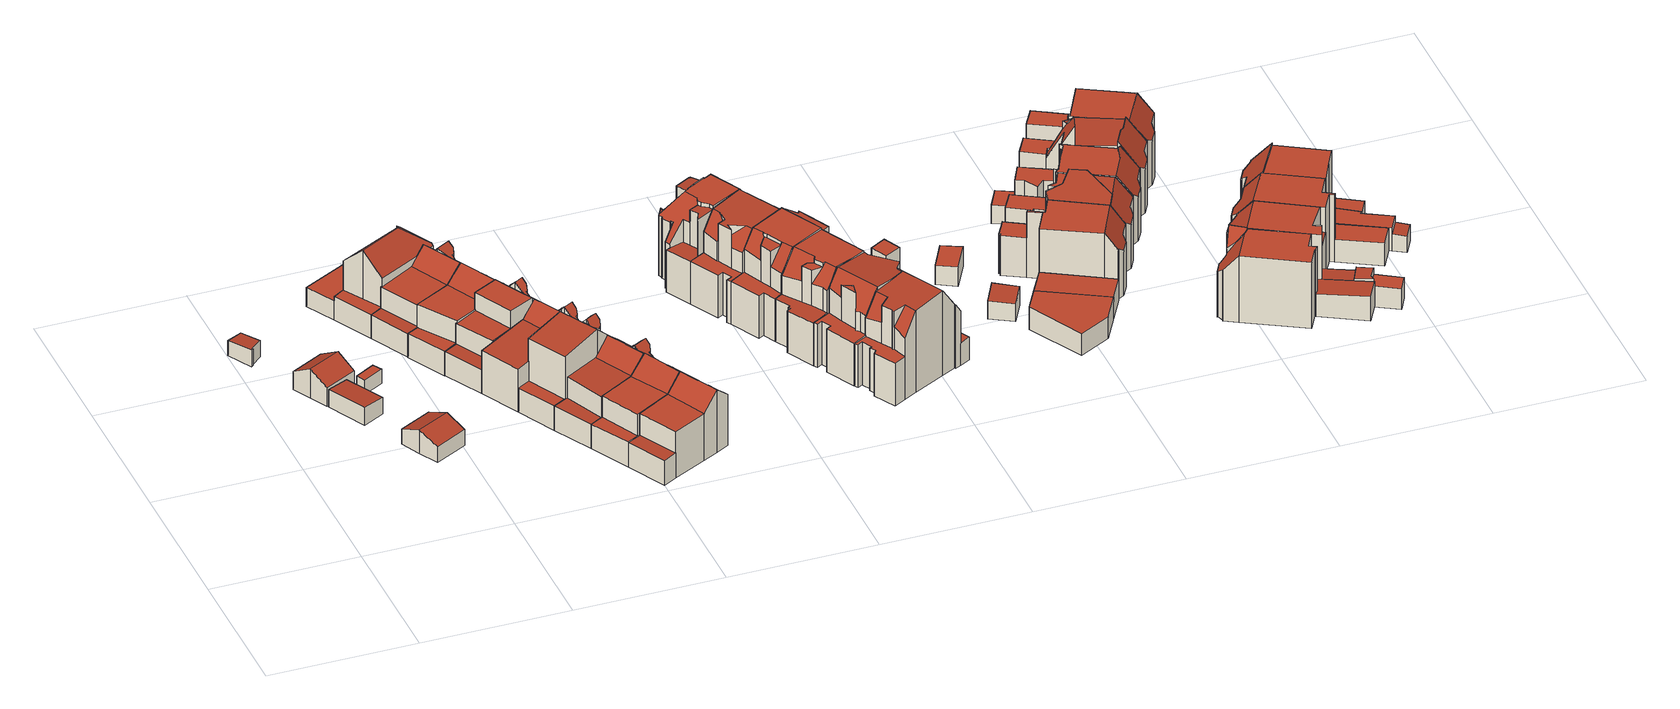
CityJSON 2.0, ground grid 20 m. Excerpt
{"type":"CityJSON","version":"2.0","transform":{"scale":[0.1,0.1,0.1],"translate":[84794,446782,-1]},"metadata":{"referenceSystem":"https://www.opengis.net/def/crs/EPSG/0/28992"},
"CityObjects":{
"building1":{"type":"Building","attributes":{"yearOfConstruction":1993},"geometry":[{"type":"MultiSurface","lod":"2","boundaries":[[[0,1,2,3,4,5]],[[0,5,6,7]],[[1,0,7,8]],[[5,4,9,6]],[[2,1,8,10]],[[3,2,10,11]],[[4,3,11,9]],[[11,10,8,7,6,9]]],"semantics":{"surfaces":[{"type":"GroundSurface"},{"type":"WallSurface"},{"type":"RoofSurface"}],"values":[0,1,1,1,1,1,1,2]}}]},
"building2":{"type":"Building","attributes":{"yearOfConstruction":2015},"geometry":[{"type":"MultiSurface","lod":"2","boundaries":[[[12,13,14,15,16,17]],[[12,17,18,19]],[[13,12,19,20]],[[14,13,20,21]],[[17,16,22,18]],[[16,15,23,22]],[[15,14,21,23]],[[20,19,18,21]],[[21,18,22,23]]],"semantics":{"surfaces":[{"type":"GroundSurface"},{"type":"WallSurface"},{"type":"RoofSurface"}],"values":[0,1,1,1,1,1,1,2,2]}}]},
"building3":{"type":"Building","attributes":{"yearOfConstruction":1995},"geometry":[{"type":"MultiSurface","lod":"2","boundaries":[[[24,25,26,27]],[[25,24,28,29]],[[26,25,29,30]],[[27,26,30,31]],[[24,27,31,28]],[[31,30,29,28]]],"semantics":{"surfaces":[{"type":"GroundSurface"},{"type":"WallSurface"},{"type":"RoofSurface"}],"values":[0,1,1,1,1,2]}}]},
"building4":{"type":"Building","attributes":{"yearOfConstruction":1999},"geometry":[{"type":"MultiSurface","lod":"2","boundaries":[[[32,33,34,35,36,37]],[[34,33,38,39]],[[33,32,40,38]],[[37,36,41,42]],[[36,35,43,41]],[[35,34,39,43]],[[32,37,42,40]],[[43,39,38,40]],[[42,41,43,40]]],"semantics":{"surfaces":[{"type":"GroundSurface"},{"type":"WallSurface"},{"type":"RoofSurface"}],"values":[0,1,1,1,1,1,1,2,2]}}]},
"building5":{"type":"Building","attributes":{"yearOfConstruction":1983},"geometry":[{"type":"MultiSurface","lod":"2","boundaries":[[[44,45,46,47]],[[47,46,48,49]],[[46,45,50,48]],[[45,44,51,50]],[[44,47,49,51]],[[49,48,50,51]]],"semantics":{"surfaces":[{"type":"GroundSurface"},{"type":"WallSurface"},{"type":"RoofSurface"}],"values":[0,1,1,1,1,2]}}]},
"building6":{"type":"Building","attributes":{"yearOfConstruction":1919},"geometry":[{"type":"MultiSurface","lod":"2","boundaries":[[[52,53,54,55,56,57,58,59,60,61,62]],[[59,58,63,64]],[[55,54,65,66]],[[54,53,67,65]],[[57,56,68,69,70]],[[68,71,69]],[[72,73,74,75,76]],[[77,63,78,79]],[[56,55,66,68]],[[63,58,57,70,78]],[[76,80,81]],[[62,61,82,83]],[[74,77,79,75]],[[84,72,76,81,85]],[[86,60,59,64,87]],[[61,60,86,82]],[[73,86,87,74]],[[53,52,84,85,67]],[[52,62,83,84]],[[70,69,71,88,79,78]],[[79,88,80,76,75]],[[87,64,63,77,74]],[[85,81,80,88,71,68,66,65,67]],[[83,82,86,73,72,84]]],"semantics":{"surfaces":[{"type":"GroundSurface"},{"type":"WallSurface"},{"type":"RoofSurface"}],"values":[0,1,1,1,1,1,1,1,1,1,1,1,1,1,1,1,1,1,1,2,2,2,2,2]}}]},
"building7":{"type":"Building","attributes":{"yearOfConstruction":1915},"geometry":[{"type":"MultiSurface","lod":"2","boundaries":[[[89,90,91,92,93,94,95,96,97,98,99,100,59,101,102,103,57,104,105]],[[106,99,98,107,108]],[[100,99,106,109]],[[94,93,110,111]],[[93,92,112,110]],[[113,106,108,114]],[[59,100,109,64]],[[95,94,111,115]],[[89,105,116,117]],[[90,89,117,118]],[[101,59,64,113]],[[91,90,118,119]],[[57,103,120,121]],[[104,57,121,122]],[[102,101,113,114,123]],[[97,96,124,125]],[[98,97,125,107]],[[92,91,119,112]],[[103,102,123,120]],[[105,104,122,116]],[[96,95,115,124]],[[126,127,128]],[[128,129,126]],[[64,109,106,113]],[[123,114,108,107]],[[125,124,115,129,128,127,122,121,120]],[[126,119,118,117,116,122,127]],[[129,115,111,110,112,119,126]],[[120,123,107,125]]],"semantics":{"surfaces":[{"type":"GroundSurface"},{"type":"WallSurface"},{"type":"RoofSurface"}],"values":[0,1,1,1,1,1,1,1,1,1,1,1,1,1,1,1,1,1,1,1,1,1,1,2,2,2,2,2,2]}}]},
"building8":{"type":"Building","attributes":{"yearOfConstruction":1915},"geometry":[{"type":"MultiSurface","lod":"2","boundaries":[[[130,131,132,133,134,135,136,137,138,139,140,141,142,143,144,145]],[[140,139,146,147]],[[139,138,148,146]],[[138,137,149,148]],[[137,136,150,149]],[[151,152,153,154]],[[135,134,155,156]],[[136,135,156,150]],[[132,131,151,154,157]],[[133,132,157,158]],[[134,133,158,155]],[[142,141,159,160]],[[143,142,160,161]],[[130,145,162,163]],[[131,130,163,151]],[[141,140,147,159]],[[145,144,152,162]],[[152,144,143,161,153]],[[152,151,163,162]],[[157,154,153,161]],[[158,157,161,160]],[[160,159,147,146,148,149,150,156,155,158]]],"semantics":{"surfaces":[{"type":"GroundSurface"},{"type":"WallSurface"},{"type":"RoofSurface"}],"values":[0,1,1,1,1,1,1,1,1,1,1,1,1,1,1,1,1,1,2,2,2,2]}}]},
"building9":{"type":"Building","attributes":{"yearOfConstruction":1915},"geometry":[{"type":"MultiSurface","lod":"2","boundaries":[[[164,165,166,167,168,169,170,171,172,173,174,175,176,177,178,179,180,181,182]],[[179,178,183,184]],[[176,175,185,186]],[[178,177,187,183]],[[173,172,159,188]],[[170,169,189,190,191]],[[171,170,191,192,193]],[[174,173,188,194]],[[175,174,194,185]],[[167,166,195,196]],[[189,195,197,190]],[[177,176,186,187]],[[172,171,193,159]],[[191,198,199,192]],[[198,165,164,200,199]],[[195,166,165,198,197]],[[201,202,203]],[[168,167,196,162]],[[169,168,162,189]],[[203,204,201]],[[182,181,205,206]],[[164,182,206,200]],[[181,180,207,205]],[[180,179,184,207]],[[200,193,192,199]],[[198,191,190,197]],[[162,196,195,189]],[[203,187,186,185,194,188,204]],[[206,205,202,201,204,188,159,193,200]],[[184,183,187,203,202,205,207]]],"semantics":{"surfaces":[{"type":"GroundSurface"},{"type":"WallSurface"},{"type":"RoofSurface"}],"values":[0,1,1,1,1,1,1,1,1,1,1,1,1,1,1,1,1,1,1,1,1,1,1,1,2,2,2,2,2,2]}}]},
"building10":{"type":"Building","attributes":{"yearOfConstruction":1915},"geometry":[{"type":"MultiSurface","lod":"2","boundaries":[[[208,209,182,210,211,212,213,214,215,216,217,218,219,220,221,222,167]],[[216,215,223,224]],[[212,211,225,226]],[[208,167,227,228]],[[167,222,229,227]],[[217,216,224,230]],[[218,217,230,231]],[[219,218,231,232]],[[215,214,233,223]],[[214,213,234,233]],[[235,236,237]],[[220,219,232,238]],[[237,239,240,235]],[[211,210,241,225]],[[222,221,242,229]],[[213,212,226,234]],[[210,182,206,241]],[[182,209,243,206]],[[221,220,238,242]],[[239,244,240]],[[209,208,228,243]],[[226,225,241,236,235,240,233,234]],[[244,231,230,224,223,233,240]],[[228,227,229,242]],[[243,228,242,238]],[[238,232,231,244,239,237,236,241,206,243]]],"semantics":{"surfaces":[{"type":"GroundSurface"},{"type":"WallSurface"},{"type":"RoofSurface"}],"values":[0,1,1,1,1,1,1,1,1,1,1,1,1,1,1,1,1,1,1,1,1,2,2,2,2,2]}}]},
"building11":{"type":"Building","attributes":{"yearOfConstruction":1915},"geometry":[{"type":"MultiSurface","lod":"2","boundaries":[[[245,246,247,248,249,250,251,252,253,254,255,222,256,257,219,258,259]],[[249,248,260,261]],[[246,245,262,263]],[[258,219,232,264]],[[255,254,265,266]],[[267,265,268,269]],[[219,257,270,232]],[[222,255,266,271]],[[256,222,271,267]],[[265,254,253,272,268]],[[257,256,267,269,270]],[[253,252,273,272]],[[248,247,274,260]],[[275,276,277]],[[247,246,263,274]],[[277,278,275]],[[259,258,264,279]],[[245,259,279,262]],[[280,281,282]],[[252,251,282,273]],[[282,251,250,283,280]],[[250,249,261,283]],[[271,266,265,267]],[[269,268,272,270]],[[279,264,278,277,274,263,262]],[[282,281,276,275,278,264,232,270,272,273]],[[261,260,274,277,276,281,280,283]]],"semantics":{"surfaces":[{"type":"GroundSurface"},{"type":"WallSurface"},{"type":"RoofSurface"}],"values":[0,1,1,1,1,1,1,1,1,1,1,1,1,1,1,1,1,1,1,1,1,1,2,2,2,2,2]}}]},
"building12":{"type":"Building","attributes":{"yearOfConstruction":1915},"geometry":[{"type":"MultiSurface","lod":"2","boundaries":[[[284,255,285,286,287,252,288,289,290,291,292,293,294,295,296,297,298,299,300]],[[297,296,301,302]],[[290,289,303,304]],[[289,288,305,303]],[[295,294,306,307]],[[294,293,308,306]],[[255,284,309,266]],[[296,295,307,301]],[[310,311,312]],[[291,290,304,313]],[[285,255,266,314]],[[314,315,316,317]],[[288,252,318,305]],[[315,300,299,319,316]],[[312,320,310]],[[302,320,321]],[[284,300,315,309]],[[286,285,314,317,322]],[[287,286,322,323]],[[292,291,313,324]],[[293,292,324,308]],[[298,297,302,321,325]],[[252,287,323,318]],[[299,298,325,319]],[[315,314,266,309]],[[324,310,320,302,301,307,306,308]],[[311,310,324,313,304,303,305]],[[322,317,316,319]],[[323,322,319,325]],[[325,321,320,312,311,305,318,323]]],"semantics":{"surfaces":[{"type":"GroundSurface"},{"type":"WallSurface"},{"type":"RoofSurface"}],"values":[0,1,1,1,1,1,1,1,1,1,1,1,1,1,1,1,1,1,1,1,1,1,1,1,2,2,2,2,2,2]}}]},
"building13":{"type":"Building","attributes":{"yearOfConstruction":1915},"geometry":[{"type":"MultiSurface","lod":"2","boundaries":[[[284,326,327,328,296,329,330,331,332,333,334,335,336,337,338,339]],[[334,333,340,341]],[[333,332,342,340]],[[332,331,343,342]],[[331,330,344,343]],[[329,296,301,345]],[[330,329,345,344]],[[284,339,346,309]],[[339,338,347,346]],[[296,328,348,301]],[[327,326,349,350,351]],[[336,335,352,353]],[[335,334,341,352]],[[349,347,354,350]],[[347,338,337,355,354]],[[337,336,353,355]],[[326,284,309,349]],[[328,327,351,348]],[[309,346,347,349]],[[351,350,354,355]],[[348,351,355,353]],[[353,352,341,340,342,343,344,345,301,348]]],"semantics":{"surfaces":[{"type":"GroundSurface"},{"type":"WallSurface"},{"type":"RoofSurface"}],"values":[0,1,1,1,1,1,1,1,1,1,1,1,1,1,1,1,1,1,2,2,2,2]}}]},
"building14":{"type":"Building","attributes":{"yearOfConstruction":1915},"geometry":[{"type":"MultiSurface","lod":"2","boundaries":[[[339,356,337,357,335,358,359,360,361,362,363,364,365,366,367,368]],[[361,360,369,370]],[[360,359,371,369]],[[359,358,372,371]],[[373,374,375,376]],[[337,356,373,376,355]],[[358,335,352,372]],[[368,367,374,377]],[[356,339,378,373]],[[339,368,377,378]],[[362,361,370,379]],[[363,362,379,380]],[[364,363,380,381]],[[365,364,381,382]],[[366,365,382,383]],[[374,367,366,383,375]],[[335,357,384,352]],[[357,337,355,384]],[[377,374,373,378]],[[355,376,375,383]],[[384,355,383,382]],[[382,381,380,379,370,369,371,372,352,384]]],"semantics":{"surfaces":[{"type":"GroundSurface"},{"type":"WallSurface"},{"type":"RoofSurface"}],"values":[0,1,1,1,1,1,1,1,1,1,1,1,1,1,1,1,1,1,2,2,2,2]}}]},
"building15":{"type":"Building","attributes":{"yearOfConstruction":2008},"geometry":[{"type":"MultiSurface","lod":"2","boundaries":[[[385,386,387,388,389,390,391,392,393,394,395,396,397,398,399,400,401,402,403,404,405,406,407,408]],[[398,397,409,410]],[[405,404,411,412]],[[406,405,412,413,414]],[[415,385,408,416,417]],[[404,403,418,411]],[[403,402,419,418]],[[419,402,401,420,421]],[[400,399,422,423]],[[401,400,423,420]],[[399,398,410,422]],[[386,385,415,424]],[[387,386,424,425]],[[388,387,425,426]],[[426,427,428,429]],[[389,388,426,429,430]],[[394,393,431,432]],[[395,394,432,433,434]],[[435,436,437,438]],[[421,439,419]],[[436,440,441,437]],[[407,406,414,442]],[[443,444,445]],[[446,447,448]],[[448,449,450]],[[451,449,416]],[[452,453,428]],[[428,427,415,417,452]],[[393,392,454,431]],[[432,455,456,433]],[[455,457,458,456]],[[396,395,434,459]],[[460,461,462]],[[462,435,438,460]],[[392,391,463,454]],[[464,462,458]],[[463,391,390,440,465]],[[466,463,465,467]],[[440,390,389,430,441]],[[416,408,407,442,451]],[[448,450,468,469,446]],[[397,396,459,409]],[[443,445,470]],[[458,457,466,467,464]],[[468,471,470,469]],[[471,472,470]],[[412,472,413]],[[417,416,449,448,447,473,453,452]],[[453,473,430,429,428]],[[427,426,425,424,415]],[[467,465,440,436,435,462,464]],[[470,445,444,474,461,460,438,437,441,430,473,447,446,469]],[[459,434,433,456,458,462,461,474,439,421,420,423,422,410,409]],[[457,455,432,431,454,463,466]],[[472,412,411,418,419,439,474,444,443,470]],[[472,471,468,450,449,451,442,414,413]]],"semantics":{"surfaces":[{"type":"GroundSurface"},{"type":"WallSurface"},{"type":"RoofSurface"}],"values":[0,1,1,1,1,1,1,1,1,1,1,1,1,1,1,1,1,1,1,1,1,1,1,1,1,1,1,1,1,1,1,1,1,1,1,1,1,1,1,1,1,1,1,1,1,1,1,2,2,2,2,2,2,2,2,2]}}]},
"building16":{"type":"Building","attributes":{"yearOfConstruction":2008},"geometry":[{"type":"MultiSurface","lod":"2","boundaries":[[[475,476,477,478,479,392,480,481,482,483,387,484,485,486,487,488]],[[476,475,489,490]],[[477,476,490,491]],[[392,479,492,454]],[[479,478,493,492]],[[482,481,494,495]],[[496,483,482,495,497]],[[485,484,498,499]],[[486,485,499,500,501]],[[487,486,501,502]],[[503,504,505]],[[506,507,508,509]],[[510,511,512,513]],[[511,514,515,512]],[[516,496,497,517]],[[387,483,496,518]],[[484,387,518,498]],[[505,515,519,503]],[[520,516,517,521]],[[522,520,521,523]],[[480,392,454,510]],[[481,480,510,513,494]],[[499,522,523,500]],[[524,525,526]],[[527,524,526,528]],[[478,477,491,493]],[[529,506,509,527]],[[507,488,487,502,508]],[[475,488,507,489]],[[515,514,529,527,528,519]],[[499,498,518,496,516,520,522]],[[494,513,512,515,505,504]],[[523,521,517,497,495,501,500]],[[502,530,525,524,527,509,508]],[[514,511,510,454,492,493,491,490,489,507,506,529]],[[528,526,525,530,502,501,495,494,504,503,519]]],"semantics":{"surfaces":[{"type":"GroundSurface"},{"type":"WallSurface"},{"type":"RoofSurface"}],"values":[0,1,1,1,1,1,1,1,1,1,1,1,1,1,1,1,1,1,1,1,1,1,1,1,1,1,1,1,1,1,2,2,2,2,2,2]}}]},
"building17":{"type":"Building","attributes":{"yearOfConstruction":2008},"geometry":[{"type":"MultiSurface","lod":"2","boundaries":[[[531,532,484,533,534,535,536,537,538,539,540,541,542,543,475,544,487,545]],[[543,542,546,547]],[[484,532,548,498]],[[549,545,487,550,551]],[[552,553,554,555]],[[539,538,556,557,558]],[[533,484,498,559]],[[560,561,562,563]],[[537,536,564,560]],[[538,537,560,563,556]],[[536,535,565,564]],[[553,540,539,558,554]],[[566,567,568,569]],[[544,475,489,566]],[[487,544,566,569,550]],[[475,543,547,489]],[[542,541,570,546]],[[541,540,553,570]],[[568,567,552,555,571,572]],[[555,573,571]],[[574,573,575]],[[576,577,578]],[[572,577,568]],[[579,548,580,581]],[[548,532,531,582,580]],[[576,578,583,584,585]],[[585,586,576]],[[534,533,559,587]],[[587,588,561,589]],[[582,531,545,549,590]],[[591,582,590,592]],[[581,591,592,593]],[[561,588,579,581,593,562]],[[535,534,587,589,565]],[[583,574,575,584]],[[556,549,551,557]],[[567,566,489,547,546,570,553,552]],[[573,555,554,558,575]],[[550,569,568,577,576,586]],[[581,580,582,591]],[[583,578,577,572,571,573,574]],[[588,587,559,498,548,579]],[[589,561,560,564,565]],[[551,550,586,585,584,575,558,557]],[[556,563,562,593,592,590,549]]],"semantics":{"surfaces":[{"type":"GroundSurface"},{"type":"WallSurface"},{"type":"RoofSurface"}],"values":[0,1,1,1,1,1,1,1,1,1,1,1,1,1,1,1,1,1,1,1,1,1,1,1,1,1,1,1,1,1,1,1,1,1,1,1,2,2,2,2,2,2,2,2,2]}}]},
"building18":{"type":"Building","attributes":{"yearOfConstruction":2008},"geometry":[{"type":"MultiSurface","lod":"2","boundaries":[[[536,594,595,596,597,598,599,600,601,602,541,603,604,538]],[[601,600,605,606]],[[607,608,609]],[[541,602,610,570]],[[603,541,570,611]],[[604,603,611,612,613]],[[611,614,615,612]],[[616,615,617,618]],[[619,620,621,622]],[[622,623,624]],[[609,623,625,607]],[[536,538,626,564]],[[594,536,564,627]],[[598,597,628,629]],[[620,628,630,621]],[[628,597,596,631,630]],[[623,632,625]],[[602,601,606,610]],[[600,599,633,605]],[[599,598,629,633]],[[615,614,619,622,624,617]],[[634,626,635,636]],[[595,594,627,634]],[[616,618,609]],[[626,538,604,613,635]],[[596,595,634,636,631]],[[614,611,570,610,606,605,633,629,628,620,619]],[[609,608,613,612,615,616]],[[632,623,622,621,630,631]],[[627,564,626,634]],[[618,617,624,623,609]],[[636,635,613,608,607,625,632,631]]],"semantics":{"surfaces":[{"type":"GroundSurface"},{"type":"WallSurface"},{"type":"RoofSurface"}],"values":[0,1,1,1,1,1,1,1,1,1,1,1,1,1,1,1,1,1,1,1,1,1,1,1,1,1,2,2,2,2,2,2]}}]},
"building19":{"type":"Building","attributes":{"yearOfConstruction":2008},"geometry":[{"type":"MultiSurface","lod":"2","boundaries":[[[637,638,639,640,598,641,642,595,594,643,644,645,646,647]],[[648,649,650,651]],[[640,639,652,653]],[[598,640,653,654]],[[637,647,655,656]],[[595,642,657,634]],[[642,641,648,651,657]],[[639,638,658,652]],[[659,660,661,662]],[[663,659,662,664]],[[645,644,665,666]],[[594,595,634,627]],[[644,643,667,665]],[[664,668,663]],[[641,598,654,648]],[[638,637,656,658]],[[669,670,671,672]],[[670,673,674,671]],[[675,646,645,666,676]],[[673,675,676,674]],[[647,646,675,655]],[[660,677,661]],[[643,594,627,667]],[[650,649,669,672,678,679]],[[672,680,681,678]],[[680,650,679,681]],[[677,660,659,663,668,665,667,627,634]],[[649,648,654,653,652,658,656,655,675,673,670,669]],[[679,678,681]],[[657,651,650,680,672,671,674,676,666]],[[666,665,668,664,662,661,677,634,657]]],"semantics":{"surfaces":[{"type":"GroundSurface"},{"type":"WallSurface"},{"type":"RoofSurface"}],"values":[0,1,1,1,1,1,1,1,1,1,1,1,1,1,1,1,1,1,1,1,1,1,1,1,1,1,2,2,2,2,2]}}]},
"building20":{"type":"Building","attributes":{"yearOfConstruction":2008},"geometry":[{"type":"MultiSurface","lod":"2","boundaries":[[[682,683,684,685,686,687,688,689,690,691,692,693,694,695,647,696,697,698,643,699,700,701]],[[690,689,702,703]],[[695,694,704,705]],[[685,684,706,707]],[[686,685,707,708]],[[682,701,709,710]],[[683,682,710,711]],[[712,700,699,713,714]],[[643,698,715,667]],[[647,695,705,716]],[[698,697,717,715]],[[718,719,720]],[[699,643,667,713]],[[691,690,703,721]],[[720,722,723,724,718]],[[694,693,725,704]],[[692,691,721,726]],[[693,692,726,725]],[[684,683,711,727,706]],[[728,729,730,731]],[[729,688,687,732,730]],[[733,722,720,734]],[[731,735,736]],[[687,686,708,732]],[[689,688,729,702]],[[723,737,738,724]],[[737,728,731,736,738]],[[696,647,716,733]],[[697,696,733,734,717]],[[711,712,714,727]],[[701,700,712,709]],[[735,731,730,732]],[[736,735,732,708,715,717,719,718,724,738]],[[716,705,704,725,726,721,703,702,729,728,737,723,722,733]],[[734,720,719,717]],[[714,713,667,715,708,707,706,727]],[[712,711,710,709]]],"semantics":{"surfaces":[{"type":"GroundSurface"},{"type":"WallSurface"},{"type":"RoofSurface"}],"values":[0,1,1,1,1,1,1,1,1,1,1,1,1,1,1,1,1,1,1,1,1,1,1,1,1,1,1,1,1,1,1,2,2,2,2,2,2]}}]},
"building21":{"type":"Building","attributes":{"yearOfConstruction":2010},"geometry":[{"type":"MultiSurface","lod":"2","boundaries":[[[739,740,741,742]],[[742,741,743,744]],[[741,740,745,743]],[[740,739,746,745]],[[739,742,744,746]],[[744,743,745,746]]],"semantics":{"surfaces":[{"type":"GroundSurface"},{"type":"WallSurface"},{"type":"RoofSurface"}],"values":[0,1,1,1,1,2]}}]},
"building22":{"type":"Building","attributes":{"yearOfConstruction":1962},"geometry":[{"type":"MultiSurface","lod":"2","boundaries":[[[747,748,749,750]],[[747,750,751,752]],[[750,749,753,751]],[[748,747,752,754]],[[749,748,754,753]],[[754,752,751,753]]],"semantics":{"surfaces":[{"type":"GroundSurface"},{"type":"WallSurface"},{"type":"RoofSurface"}],"values":[0,1,1,1,1,2]}}]},
"building23":{"type":"Building","attributes":{"yearOfConstruction":2009},"geometry":[{"type":"MultiSurface","lod":"2","boundaries":[[[755,756,757,758]],[[758,757,759,760]],[[757,756,761,759]],[[756,755,762,761]],[[755,758,760,762]],[[760,759,761,762]]],"semantics":{"surfaces":[{"type":"GroundSurface"},{"type":"WallSurface"},{"type":"RoofSurface"}],"values":[0,1,1,1,1,2]}}]},
"building24":{"type":"Building","attributes":{"yearOfConstruction":2008},"geometry":[{"type":"MultiSurface","lod":"2","boundaries":[[[763,764,765,766,767]],[[764,763,768,769]],[[765,764,769,770]],[[767,766,771,772]],[[766,765,770,771]],[[763,767,772,768]],[[772,771,770,769,768]]],"semantics":{"surfaces":[{"type":"GroundSurface"},{"type":"WallSurface"},{"type":"RoofSurface"}],"values":[0,1,1,1,1,1,2]}}]},
"building25":{"type":"Building","attributes":{"yearOfConstruction":2008},"geometry":[{"type":"MultiSurface","lod":"2","boundaries":[[[766,773,774,767]],[[767,774,775,772]],[[774,773,776,775]],[[773,766,771,776]],[[766,767,772,771]],[[772,775,776,771]]],"semantics":{"surfaces":[{"type":"GroundSurface"},{"type":"WallSurface"},{"type":"RoofSurface"}],"values":[0,1,1,1,1,2]}}]},
"building26":{"type":"Building","attributes":{"yearOfConstruction":1921},"geometry":[{"type":"MultiSurface","lod":"2","boundaries":[[[777,778,779,780,781,782,783,784,785,786,787,773,788,789,790,791,792,793]],[[787,786,794,795]],[[785,784,796,797]],[[783,782,798,799]],[[773,787,795,800]],[[801,789,788,802,803]],[[804,801,803,805]],[[786,785,797,794]],[[784,783,799,796]],[[782,781,806,798]],[[779,778,807,808]],[[808,809,810,811]],[[809,804,805,810]],[[788,773,800,802]],[[781,780,812,806]],[[780,779,808,811,812]],[[791,790,813,814]],[[792,791,814,815]],[[790,789,801,813]],[[793,792,815,816]],[[778,777,817,807]],[[777,793,816,817]],[[812,795,794,797,796,799,798,806]],[[811,810,805,803,802,800,795,812]],[[816,815,814,813,801,804,809,808,807,817]]],"semantics":{"surfaces":[{"type":"GroundSurface"},{"type":"WallSurface"},{"type":"RoofSurface"}],"values":[0,1,1,1,1,1,1,1,1,1,1,1,1,1,1,1,1,1,1,1,1,1,2,2,2]}}]},
"building27":{"type":"Building","attributes":{"yearOfConstruction":1921},"geometry":[{"type":"MultiSurface","lod":"2","boundaries":[[[818,819,820,821,822,823,824,825,826,827,781,828,829,830,831,832,833]],[[781,827,834,835]],[[818,833,836,837]],[[827,826,838,834]],[[826,825,839,838]],[[822,821,840,841]],[[842,840,843,844]],[[824,823,845,846]],[[825,824,846,839]],[[840,821,820,847,848,843]],[[849,850,851,852,853]],[[854,849,853,855]],[[828,781,835,856]],[[857,829,828,856,858,859]],[[823,822,841,845]],[[830,829,857,860]],[[851,857,859,852]],[[831,830,860,861]],[[832,831,861,862,863]],[[833,832,863,836]],[[861,864,865,862]],[[866,850,849,867]],[[820,819,868,869,847]],[[868,870,871,869]],[[819,818,837,868]],[[864,872,873,865]],[[847,854,855,848]],[[856,842,844,858]],[[873,872,866,867,874]],[[870,873,874,871]],[[842,841,840]],[[872,864,861,860,857,851,850,866]],[[844,843,848,855,853,852,859,858]],[[856,835,834,838,839,846,845,841,842]],[[870,868,837,836,863,862,865,873]],[[874,867,849,854,847,869,871]]],"semantics":{"surfaces":[{"type":"GroundSurface"},{"type":"WallSurface"},{"type":"RoofSurface"}],"values":[0,1,1,1,1,1,1,1,1,1,1,1,1,1,1,1,1,1,1,1,1,1,1,1,1,1,1,1,1,1,2,2,2,2,2,2]}}]},
"building28":{"type":"Building","attributes":{"yearOfConstruction":1921},"geometry":[{"type":"MultiSurface","lod":"2","boundaries":[[[875,876,877,878,879,880,881,882,883,884,885,886,887,888,889,890,823,891]],[[878,877,892,893]],[[881,880,894,895]],[[882,881,895,896]],[[877,876,897,892]],[[884,883,898,899,900]],[[879,878,893,901]],[[902,903,904,905]],[[906,907,902,905,908]],[[909,906,908,910]],[[885,884,900,911]],[[886,885,911,912,913]],[[890,889,914,915]],[[823,890,915,916]],[[889,888,917,914]],[[918,919,920]],[[887,886,913,921]],[[888,887,921,917]],[[922,923,909,910,924]],[[911,918,920,912]],[[883,882,896,925,898]],[[876,875,903,897]],[[926,927,928,929]],[[880,879,901,894]],[[927,930,931,932,928]],[[931,933,934,932]],[[935,922,924,936]],[[933,923,922,934]],[[891,823,916,937]],[[930,907,906,931]],[[903,875,891,937,904]],[[938,935,936,939]],[[898,938,939,899]],[[896,926,929,925]],[[916,915,914,917,921,913,912,920,919,937]],[[906,909,923,933,931]],[[896,895,894,901,893,892,897,903,902,907,930,927,926]],[[939,936,924,910,908,905,904,937,919,918,911,900,899]],[[929,928,932,934,922,935,938,898,925]]],"semantics":{"surfaces":[{"type":"GroundSurface"},{"type":"WallSurface"},{"type":"RoofSurface"}],"values":[0,1,1,1,1,1,1,1,1,1,1,1,1,1,1,1,1,1,1,1,1,1,1,1,1,1,1,1,1,1,1,1,1,1,2,2,2,2,2]}}]},
"building29":{"type":"Building","attributes":{"yearOfConstruction":1921},"geometry":[{"type":"MultiSurface","lod":"2","boundaries":[[[940,941,942,943,944,945,946,947,948,949,950,951,886,952,953,884]],[[945,944,954,955]],[[946,945,955,956,957]],[[947,946,957,958,959]],[[941,940,960,961]],[[961,962,963,964]],[[942,941,961,964,965]],[[949,948,966,967]],[[944,943,968,954]],[[943,942,965,968]],[[969,970,971,972]],[[973,974,975]],[[970,974,971]],[[886,951,976,977]],[[978,952,886,977,979]],[[980,978,979,981]],[[953,952,978,969]],[[948,947,959,966]],[[951,950,982,976]],[[950,949,967,982]],[[957,983,984,958]],[[983,980,981,984]],[[884,953,969,972,985]],[[940,884,985,960]],[[962,986,963]],[[987,986,973]],[[988,987,973,975,989]],[[955,988,989,956]],[[981,979,977,976,982,967,966,959,958,984]],[[989,975,974,970,969,978,980,983,957,956]],[[986,962,961,960,985,972,971,974,973]],[[955,954,968,965,964,963,986,987,988]]],"semantics":{"surfaces":[{"type":"GroundSurface"},{"type":"WallSurface"},{"type":"RoofSurface"}],"values":[0,1,1,1,1,1,1,1,1,1,1,1,1,1,1,1,1,1,1,1,1,1,1,1,1,1,1,1,2,2,2,2]}}]},
"building30":{"type":"Building","attributes":{"yearOfConstruction":1921},"geometry":[{"type":"MultiSurface","lod":"2","boundaries":[[[990,991,992,993,994,995,996,997,998,999,1000,1001,1002,1003,1004]],[[991,990,1005,1006]],[[1000,999,1007,1008]],[[998,997,1009,1010]],[[999,998,1010,1007]],[[997,996,1011,1009]],[[994,993,1012,1013]],[[993,992,1014,1012]],[[992,991,1006,1014]],[[1015,1004,1003,1016,1017]],[[1002,1001,1018,1019]],[[1001,1000,1008,1018]],[[1003,1002,1019,1016]],[[996,995,1020,1011]],[[995,994,1013,1021,1020]],[[990,1004,1015,1005]],[[1022,1015,1017,1023]],[[1013,1022,1023,1021]],[[1013,1012,1014,1006,1005,1015,1022]],[[1020,1021,1023,1017,1016,1019]],[[1019,1018,1008,1007,1010,1009,1011,1020]]],"semantics":{"surfaces":[{"type":"GroundSurface"},{"type":"WallSurface"},{"type":"RoofSurface"}],"values":[0,1,1,1,1,1,1,1,1,1,1,1,1,1,1,1,1,1,2,2,2]}}]},
"building31":{"type":"Building","attributes":{"yearOfConstruction":1921},"geometry":[{"type":"MultiSurface","lod":"2","boundaries":[[[1024,1025,1026,1027,1028,1029,1030,1031,1032,1033,1034,1035,1036,1037,1038,1039,1040]],[[1030,1029,1041,1042]],[[1032,1031,1043,1044]],[[1026,1025,1045,1046]],[[1037,1036,1047,1048]],[[1049,1040,1039,1050,1051]],[[1052,1053,1054]],[[1055,1053,1056]],[[1038,1037,1048,1055]],[[1033,1032,1044,1057]],[[1034,1033,1057,1058]],[[1035,1034,1058,1059]],[[1036,1035,1059,1047]],[[1029,1028,1060,1041]],[[1031,1030,1042,1043]],[[1039,1038,1055,1056,1050]],[[1028,1027,1061,1062,1060]],[[1027,1026,1046,1061]],[[1025,1024,1063,1045]],[[1061,1064,1065,1062]],[[1066,1063,1067,1068]],[[1064,1066,1068,1065]],[[1063,1024,1040,1049,1067]],[[1051,1069,1049]],[[1054,1069,1052]],[[1064,1061,1046,1045,1063,1066]],[[1054,1053,1055,1048,1047,1059,1058,1057,1044,1043,1042]],[[1069,1051,1050,1056,1053,1052]],[[1042,1041,1060,1062,1065,1068,1067,1049,1069,1054]]],"semantics":{"surfaces":[{"type":"GroundSurface"},{"type":"WallSurface"},{"type":"RoofSurface"}],"values":[0,1,1,1,1,1,1,1,1,1,1,1,1,1,1,1,1,1,1,1,1,1,1,1,1,2,2,2,2]}}]},
"building32":{"type":"Building","attributes":{"yearOfConstruction":1921},"geometry":[{"type":"MultiSurface","lod":"2","boundaries":[[[1070,1071,1072,1073,1074,1075,1076,1077,1078,1079,1080,1081,1082,1083,1084,1085,1086,1087,1088,1089,1090,1091]],[[1072,1071,1092,1093]],[[1076,1075,1094,1095]],[[1071,1070,1096,1092]],[[1074,1073,1097,1098]],[[1073,1072,1093,1097]],[[1099,1091,1090,1100,1101]],[[1102,1086,1085,1103,1104,1105]],[[1103,1106,1107,1104]],[[1084,1083,1108,1109]],[[1110,1080,1079,1111,1112]],[[1079,1078,1113,1111]],[[1085,1084,1109,1103]],[[1114,1115,1116,1117,1118]],[[1116,1119,1120,1117]],[[1087,1086,1102,1114]],[[1081,1080,1110,1121]],[[1119,1113,1122,1120]],[[1115,1110,1112,1116]],[[1077,1076,1095,1123]],[[1075,1074,1098,1094]],[[1113,1078,1077,1123,1122]],[[1088,1087,1114,1118,1124]],[[1089,1088,1124,1125]],[[1090,1089,1125,1126,1100]],[[1083,1082,1127,1108]],[[1106,1127,1128,1107]],[[1121,1102,1105,1129]],[[1127,1082,1081,1121,1129,1128]],[[1101,1130,1099]],[[1070,1091,1099,1096]],[[1125,1131,1126]],[[1112,1111,1113,1119,1116]],[[1132,1124,1118,1117,1120,1122,1123]],[[1106,1103,1109,1108,1127]],[[1121,1110,1115,1114,1102]],[[1129,1105,1104,1107,1128]],[[1125,1124,1132,1123,1095,1094,1098,1097,1093,1092,1096,1099,1130,1131]],[[1131,1130,1101,1100,1126]]],"semantics":{"surfaces":[{"type":"GroundSurface"},{"type":"WallSurface"},{"type":"RoofSurface"}],"values":[0,1,1,1,1,1,1,1,1,1,1,1,1,1,1,1,1,1,1,1,1,1,1,1,1,1,1,1,1,1,1,1,2,2,2,2,2,2,2]}}]},
"building33":{"type":"Building","attributes":{"yearOfConstruction":1921},"geometry":[{"type":"MultiSurface","lod":"2","boundaries":[[[1133,1134,1135,1136,1137,1138,1139,1140,1141,1142,1143,1144,1145,1146,1147,1148]],[[1142,1141,1149,1150]],[[1145,1144,1151,1152]],[[1146,1145,1152,1153]],[[1133,1148,1154,1155]],[[1134,1133,1155,1156]],[[1135,1134,1156,1157]],[[1144,1143,1158,1151]],[[1143,1142,1150,1158]],[[1147,1146,1153,1159]],[[1139,1138,1160,1161]],[[1137,1136,1162,1163]],[[1138,1137,1163,1160]],[[1148,1147,1159,1154]],[[1141,1140,1164,1149]],[[1162,1136,1135,1157,1165]],[[1166,1162,1165,1167]],[[1168,1166,1167,1169]],[[1161,1168,1169,1170]],[[1140,1139,1161,1170,1164]],[[1159,1153,1152,1151,1158,1150,1157,1156,1155,1154]],[[1161,1160,1163,1162,1166,1168]],[[1170,1169,1167,1165,1157,1150,1149,1164]]],"semantics":{"surfaces":[{"type":"GroundSurface"},{"type":"WallSurface"},{"type":"RoofSurface"}],"values":[0,1,1,1,1,1,1,1,1,1,1,1,1,1,1,1,1,1,1,1,2,2,2]}}]},
"building34":{"type":"Building","attributes":{"yearOfConstruction":1921},"geometry":[{"type":"MultiSurface","lod":"2","boundaries":[[[1171,1172,1173,1174,1175,1176,1134,1177,1178,1179,1180,1181,1182,1183,1184,1185,1186,1187,1188]],[[1181,1180,1189,1190]],[[1182,1181,1190,1191]],[[1179,1178,1192,1193]],[[1180,1179,1193,1189]],[[1178,1177,1194,1192]],[[1195,1196,1197,1198]],[[1176,1175,1195,1198,1199]],[[1174,1173,1200,1201]],[[1202,1203,1196,1204]],[[1187,1186,1205,1202]],[[1173,1172,1206,1200]],[[1177,1134,1207,1194]],[[1134,1176,1199,1208,1207]],[[1209,1185,1184,1210,1211]],[[1186,1185,1209,1205]],[[1201,1212,1213,1214]],[[1172,1171,1212,1206]],[[1175,1174,1201,1214,1195]],[[1210,1184,1183,1215,1216]],[[1183,1182,1191,1215]],[[1188,1187,1202,1204,1217]],[[1212,1171,1188,1217,1213]],[[1199,1210,1216,1208]],[[1196,1203,1209,1211,1197]],[[1212,1201,1200,1206]],[[1211,1210,1199,1198,1197]],[[1217,1204,1196,1195,1214,1213]],[[1216,1215,1191,1190,1189,1193,1192,1194,1207,1208]],[[1203,1202,1205,1209]]],"semantics":{"surfaces":[{"type":"GroundSurface"},{"type":"WallSurface"},{"type":"RoofSurface"}],"values":[0,1,1,1,1,1,1,1,1,1,1,1,1,1,1,1,1,1,1,1,1,1,1,1,1,2,2,2,2,2]}}]}
},
"vertices":[
[21,470,8],[36,442,8],[20,428,8],[21,427,8],[18,425,8],[0,459,8],[0,459,30],[21,470,29],[36,442,32],[18,425,33],[20,428,33],[21,427,33],
[48,361,9],[93,385,9],[106,359,9],[118,335,9],[74,312,9],[61,336,9],[61,336,52],[48,361,35],[93,385,35],[106,359,52],[74,312,36],[118,335,36],
[131,272,9],[102,257,9],[75,310,9],[104,325,9],[131,272,34],[102,257,36],[75,310,35],[104,325,33],
[188,200,9],[201,174,9],[157,151,9],[143,177,9],[130,204,9],[174,227,9],[201,174,32],[157,151,32],[188,200,44],[130,204,31],[174,227,31],[143,177,44],
[120,333,8],[147,348,8],[154,336,8],[126,321,8],[154,336,29],[126,321,29],[147,348,29],[120,333,29],
[255,541,8],[278,498,8],[276,491,8],[274,490,8],[276,487,8],[277,484,8],[194,440,8],[176,431,8],[148,484,8],[127,524,8],[234,581,8],[194,440,44],[176,431,43],[276,491,87],[274,490,89],[278,498,83],[276,487,89],[276,487,90],[277,484,86],[274,487,90],[250,538,34],[163,493,36],[163,493,43],[163,493,86],[250,538,85],[179,465,44],[194,440,87],[179,465,116],[251,536,88],[250,538,88],[127,524,36],[234,581,34],[255,541,34],[255,541,83],[148,484,36],[148,484,43],[236,495,116],
[282,479,8],[289,477,8],[292,470,8],[296,465,8],[294,458,8],[292,457,8],[294,452,8],[305,431,8],[289,422,8],[269,412,8],[221,386,8],[204,378,8],[192,439,8],[241,465,8],[261,475,8],[279,481,8],[280,478,8],[221,386,43],[269,412,76],[221,386,74],[204,378,42],[294,458,87],[292,457,87],[296,465,92],[192,439,44],[192,439,75],[294,452,82],[280,478,85],[282,479,85],[289,477,91],[292,470,99],[261,475,98],[277,484,82],[279,481,82],[241,465,77],[305,431,82],[289,422,98],[274,461,98],[272,462,95],[274,461,94],[284,455,89],
[204,378,7],[219,386,7],[268,411,7],[289,423,7],[305,431,7],[318,407,7],[320,407,7],[327,405,7],[334,392,7],[332,386,7],[330,385,7],[333,378,7],[317,370,7],[295,358,7],[252,335,7],[232,325,7],[332,386,80],[330,385,82],[334,392,75],[327,405,75],[320,407,80],[219,386,43],[252,335,44],[252,335,77],[219,386,77],[305,431,81],[318,407,82],[268,411,78],[289,423,98],[333,378,82],[317,370,98],[295,358,77],[232,325,43],[204,378,43],
[342,315,8],[308,298,8],[278,282,8],[260,272,8],[232,325,8],[250,335,8],[281,351,8],[314,368,8],[333,378,8],[334,376,8],[336,373,8],[338,374,8],[345,371,8],[348,365,8],[351,359,8],[350,352,8],[348,351,8],[351,346,8],[361,326,8],[351,359,93],[350,352,87],[338,374,86],[345,371,91],[348,365,99],[334,376,82],[250,335,44],[250,335,74],[281,351,76],[281,351,102],[314,368,102],[336,373,86],[278,282,44],[260,272,43],[278,282,75],[308,298,76],[308,298,102],[342,315,102],[337,359,87],[344,348,86],[337,359,98],[331,367,88],[351,346,82],[361,326,82],[348,351,87],
[327,307,8],[345,317,8],[372,305,8],[374,301,8],[376,302,8],[383,299,8],[386,292,8],[389,287,8],[388,280,8],[386,279,8],[388,275,8],[389,273,8],[373,264,8],[354,254,8],[288,219,8],[389,287,93],[388,280,88],[374,301,87],[376,302,87],[260,272,72],[327,307,79],[288,219,71],[386,279,87],[388,275,83],[389,273,83],[386,292,100],[383,299,92],[370,289,94],[369,294,90],[370,289,91],[373,264,99],[373,286,90],[373,286,99],[372,305,83],[354,254,79],[345,317,99],[380,277,88],
[394,268,8],[400,266,8],[404,259,8],[407,253,8],[405,246,8],[404,245,8],[404,244,8],[417,220,8],[384,202,8],[332,175,8],[315,167,8],[304,228,8],[356,255,8],[390,271,8],[392,267,8],[407,253,94],[405,246,89],[394,268,87],[400,266,93],[390,271,83],[332,175,44],[315,167,44],[304,228,45],[332,175,107],[304,228,107],[356,255,117],[288,219,44],[384,202,118],[417,220,83],[404,259,100],[389,251,93],[390,245,95],[389,251,100],[387,260,91],[392,267,87],[404,244,87],[393,244,92],[404,244,83],[404,245,89],
[343,114,8],[335,177,8],[381,201,8],[401,211,8],[428,199,8],[430,195,8],[432,196,8],[438,194,8],[442,187,8],[445,181,8],[443,174,8],[441,173,8],[445,167,8],[436,162,8],[428,158,8],[408,148,8],[359,122,8],[445,167,83],[436,162,82],[430,195,88],[432,196,88],[428,199,84],[443,174,89],[441,173,89],[445,181,94],[343,114,44],[424,177,100],[422,180,96],[424,177,96],[438,194,93],[335,177,45],[359,122,45],[359,122,75],[335,177,76],[417,220,84],[408,148,78],[427,173,95],[436,162,93],[381,201,78],[401,211,100],[442,187,100],[428,158,100],
[361,123,8],[407,147,8],[429,158,8],[448,162,8],[449,163,8],[456,160,8],[463,148,8],[461,141,8],[459,140,8],[473,114,8],[456,105,8],[435,94,8],[387,69,8],[371,61,8],[461,141,81],[459,140,83],[463,148,77],[456,160,77],[449,163,81],[448,162,83],[371,61,45],[387,69,45],[429,158,100],[361,123,45],[361,123,76],[407,147,78],[473,114,83],[456,105,100],[387,69,77],[435,94,79],
[390,70,8],[455,105,8],[485,90,8],[487,91,8],[494,88,8],[501,76,8],[499,68,8],[497,68,8],[501,61,8],[484,52,8],[463,41,8],[417,18,8],[399,8,8],[494,88,77],[501,76,77],[487,91,82],[485,90,83],[390,70,45],[417,18,45],[417,18,76],[390,70,77],[399,8,44],[371,61,44],[499,68,82],[497,68,84],[501,61,84],[484,52,100],[463,41,77],[455,105,101],
[631,474,10],[652,485,10],[685,423,10],[664,412,10],[646,403,10],[603,380,10],[578,367,10],[565,360,10],[547,395,10],[552,396,10],[549,403,10],[562,410,10],[560,413,10],[559,413,10],[553,425,10],[554,426,10],[551,431,10],[555,434,10],[579,446,10],[578,447,10],[581,449,10],[601,459,10],[602,458,10],[603,459,10],[560,413,100],[559,413,98],[578,447,100],[581,449,100],[581,449,124],[601,459,125],[631,474,44],[603,459,101],[631,474,100],[579,446,101],[555,434,100],[551,431,99],[555,434,107],[553,425,98],[554,426,99],[652,485,44],[685,423,44],[664,412,44],[634,468,44],[634,468,103],[664,412,103],[646,403,133],[547,395,72],[552,396,73],[552,396,78],[549,403,78],[592,392,127],[600,386,128],[600,386,133],[592,392,133],[557,429,107],[603,380,128],[603,380,133],[602,458,125],[587,426,132],[587,425,133],[587,426,133],[613,440,134],[614,439,134],[613,440,132],[612,442,128],[613,440,129],[603,459,125],[634,468,110],[630,465,110],[565,360,73],[572,401,74],[572,401,107],[577,392,74],[577,392,107],[562,410,100],[589,397,133],[591,403,133],[589,397,127],[578,367,73],[577,392,126],[578,367,127],[583,380,74],[583,380,127],[597,431,128],[597,431,134],[589,427,133],[589,427,128],[588,430,127],[624,444,134],[582,422,133],
[596,302,10],[593,307,10],[601,311,10],[594,324,10],[587,320,10],[587,371,10],[602,379,10],[645,402,10],[666,413,10],[715,365,10],[697,356,10],[676,344,10],[632,321,10],[616,313,10],[596,302,73],[593,307,73],[601,311,73],[587,320,73],[594,324,73],[602,379,130],[645,402,133],[666,413,44],[666,413,99],[715,365,43],[697,356,44],[697,356,98],[676,344,134],[632,321,130],[607,352,130],[607,368,130],[607,352,120],[607,328,73],[616,313,73],[616,313,103],[607,328,103],[587,371,74],[596,348,74],[596,348,102],[587,371,105],[597,348,74],[597,348,104],[679,388,44],[679,388,98],[685,423,43],[597,348,129],[689,360,45],[689,360,106],[694,362,44],[694,362,98],[607,341,111],[626,330,130],[607,341,129],[607,329,103],[607,329,129],[607,329,73],[627,329,130],
[686,350,10],[692,353,10],[748,304,10],[730,295,10],[725,293,10],[724,296,10],[721,294,10],[709,288,10],[662,263,10],[645,254,10],[634,248,10],[625,265,10],[618,261,10],[618,314,10],[679,346,10],[625,265,73],[618,261,73],[692,353,44],[679,346,128],[632,321,132],[679,346,134],[637,272,74],[645,254,73],[645,254,103],[637,272,104],[709,288,128],[709,288,134],[662,263,133],[748,304,43],[721,294,109],[706,324,107],[706,324,129],[721,294,129],[724,296,104],[725,293,104],[618,314,74],[630,288,74],[630,288,105],[618,314,108],[634,248,73],[637,272,127],[630,288,127],[651,277,128],[654,279,128],[654,279,132],[640,305,131],[639,302,127],[640,305,127],[699,339,44],[692,353,106],[699,339,107],[686,350,117],[643,302,127],[643,302,132],[640,305,132],[641,306,132],[730,295,44],[706,324,44],[730,295,97],[686,350,128],[697,335,112],[697,335,129],[699,339,129],
[757,234,10],[741,226,10],[697,202,10],[681,194,10],[659,182,10],[639,220,10],[644,222,10],[642,225,10],[645,227,10],[644,254,10],[664,264,10],[644,222,73],[642,225,73],[678,230,133],[680,234,133],[678,230,127],[645,227,73],[644,254,74],[644,254,101],[664,264,133],[661,229,74],[661,229,105],[670,233,119],[661,229,127],[670,233,127],[669,216,75],[678,201,75],[678,201,109],[669,216,107],[684,218,127],[669,216,127],[684,218,133],[709,288,130],[757,234,104],[681,194,75],[659,182,73],[681,194,107],[697,202,133],[688,219,133],[639,220,72],[741,226,130],[709,288,132],[741,226,132],
[669,164,10],[676,168,10],[669,181,10],[662,177,10],[684,195,10],[697,203,10],[787,175,10],[772,167,10],[728,144,10],[709,134,10],[690,124,10],[684,195,74],[692,174,74],[692,174,108],[684,195,111],[669,181,74],[662,177,74],[659,182,74],[690,124,73],[669,164,74],[697,203,134],[676,168,74],[775,193,108],[774,194,108],[774,194,129],[775,193,129],[774,190,111],[774,190,130],[772,167,131],[728,144,134],[787,175,104],[766,178,131],[702,151,74],[701,148,74],[701,148,102],[702,151,104],[705,144,74],[705,144,103],[709,134,74],[709,134,102],[744,220,130],[702,151,127],[692,174,127],[705,167,120],[705,167,127],
[841,127,10],[827,119,10],[819,115,10],[818,117,10],[799,107,10],[755,84,10],[738,75,10],[721,66,10],[705,95,10],[709,100,10],[704,108,10],[707,109,10],[700,123,10],[693,119,10],[708,134,10],[725,143,10],[769,166,10],[786,178,10],[789,179,10],[808,189,10],[721,66,73],[705,95,73],[700,123,73],[693,119,73],[819,115,104],[818,117,104],[799,107,135],[808,189,44],[841,127,44],[827,119,43],[789,179,43],[786,178,104],[789,179,99],[769,166,134],[690,124,72],[725,143,130],[721,112,129],[734,125,130],[721,112,104],[709,100,73],[721,112,73],[729,99,73],[729,99,129],[707,109,73],[704,108,73],[827,119,91],[731,95,73],[738,75,73],[738,75,100],[731,95,106],[755,84,131],[708,134,73],[708,134,100],[747,100,131],[731,95,129],[729,95,73],[729,95,129],
[802,361,10],[823,373,10],[835,351,10],[813,340,10],[835,351,34],[813,340,34],[823,373,35],[802,361,35],
[860,295,9],[881,334,9],[906,320,9],[885,281,9],[885,281,38],[860,295,37],[906,320,38],[881,334,37],
[894,204,8],[911,235,8],[941,218,8],[924,187,8],[941,218,36],[924,187,34],[911,235,38],[894,204,35],
[1017,114,7],[974,91,7],[934,167,7],[952,198,7],[1039,152,7],[1017,114,39],[974,91,39],[934,167,40],[952,198,40],[1039,152,39],
[972,233,7],[1058,186,7],[1058,186,39],[972,233,40],
[955,315,7],[1003,288,7],[1004,288,7],[1071,250,7],[1088,240,7],[1076,220,7],[1077,210,7],[1068,194,7],[1059,189,7],[1058,187,7],[1043,195,7],[988,263,7],[971,272,7],[942,288,7],[944,291,7],[942,292,7],[953,311,7],[1058,187,81],[1043,195,104],[1068,194,74],[1059,189,81],[1076,220,79],[1077,210,73],[972,233,104],[971,272,66],[988,263,104],[971,272,104],[973,275,66],[973,275,104],[1088,240,78],[1003,288,66],[1004,288,66],[992,264,66],[992,264,104],[1004,288,104],[1071,250,104],[942,288,66],[944,291,66],[942,292,66],[953,311,66],[955,315,66],
[984,367,7],[1036,338,7],[1048,331,7],[1068,320,7],[1098,303,7],[1117,292,7],[1106,272,7],[1106,262,7],[1097,246,7],[1088,241,7],[1071,249,7],[1005,287,7],[982,300,7],[989,313,7],[996,326,7],[969,342,7],[1088,241,79],[1088,240,79],[969,342,66],[984,367,66],[1097,246,72],[1106,262,72],[1068,320,105],[1098,303,105],[1081,268,103],[1068,320,112],[1081,268,106],[1117,292,78],[1106,272,79],[1048,331,104],[1048,331,111],[1022,308,103],[1022,308,43],[1008,305,42],[1008,305,105],[1022,308,106],[1032,310,104],[1032,310,107],[1071,249,102],[1005,287,42],[1071,249,103],[1005,287,102],[982,300,39],[989,313,39],[989,313,66],[996,326,66],[1001,327,40],[1001,327,66],[1024,312,43],[1024,312,103],[1036,338,66],[1036,338,104],[1027,319,66],[1027,319,104],[1016,318,42],[1016,318,66],[1016,318,103],
[1034,339,7],[985,367,7],[995,385,7],[972,397,7],[987,425,7],[1009,413,7],[1013,420,7],[1014,419,7],[1059,394,7],[1061,393,7],[1125,357,7],[1146,345,7],[1135,324,7],[1135,314,7],[1126,298,7],[1118,293,7],[1099,303,7],[995,385,34],[972,397,34],[1009,413,35],[1013,420,35],[1014,419,35],[985,367,34],[1059,394,67],[1059,394,105],[1061,393,105],[987,425,34],[1037,342,35],[1034,339,35],[1034,339,105],[1037,342,105],[1034,346,41],[1034,346,35],[1034,346,105],[1039,343,42],[1039,343,105],[1125,357,106],[1125,357,110],[1146,345,79],[1126,298,73],[1118,293,80],[1117,292,80],[1135,314,73],[1121,353,106],[1117,337,106],[1121,353,111],[1135,324,79],[1053,372,66],[1053,372,44],[1053,372,105],[1014,419,66],[1001,393,34],[1012,389,35],[1012,389,66],[1001,393,66],[1022,370,35],[1022,370,38],[1022,370,66],[1033,380,40],[1033,380,66],[1054,373,66],[1054,373,105],[1099,303,106],[1062,388,67],[1062,388,105],
[1075,419,7],[1056,430,7],[1027,446,7],[1042,472,7],[1090,445,7],[1096,442,7],[1152,410,7],[1175,397,7],[1164,377,7],[1164,367,7],[1155,351,7],[1147,346,7],[1122,359,7],[1076,384,7],[1090,445,68],[1096,442,68],[1096,442,105],[1152,410,109],[1152,410,112],[1175,397,79],[1075,419,102],[1056,430,62],[1061,440,63],[1061,440,68],[1056,430,67],[1027,446,68],[1164,377,79],[1164,367,73],[1042,472,68],[1076,384,105],[1089,422,105],[1089,422,120],[1076,384,133],[1081,440,92],[1084,433,104],[1081,440,104],[1147,346,80],[1146,345,80],[1122,359,109],[1122,359,116],[1135,382,109],[1135,382,115],[1155,351,73],[1141,389,109],[1141,389,112],[1061,393,102],[1065,440,68],[1081,440,68],[1095,440,68],[1095,440,105],
[1105,472,8],[1056,499,8],[1071,524,8],[1119,497,8],[1120,497,8],[1186,460,8],[1204,449,8],[1193,429,8],[1193,419,8],[1184,403,8],[1176,398,8],[1175,397,8],[1156,408,8],[1090,445,8],[1091,447,8],[1105,472,68],[1056,499,68],[1184,403,74],[1176,398,80],[1193,429,80],[1193,419,74],[1204,449,80],[1119,497,68],[1120,497,68],[1071,524,68],[1091,447,67],[1090,445,106],[1091,447,106],[1175,397,80],[1156,408,106],[1186,460,107],[1120,497,106],[1093,446,67],[1093,446,106],
[1278,104,7],[1346,65,7],[1330,36,7],[1271,69,7],[1270,70,7],[1257,46,7],[1179,90,7],[1161,100,7],[1162,101,7],[1159,111,7],[1158,111,7],[1167,128,7],[1168,127,7],[1177,130,7],[1179,134,7],[1189,153,7],[1209,142,7],[1257,46,105],[1179,90,105],[1161,100,82],[1162,101,82],[1346,65,43],[1330,36,43],[1168,127,74],[1177,130,81],[1209,142,105],[1189,153,109],[1209,142,107],[1204,135,99],[1192,135,94],[1204,135,105],[1179,134,81],[1179,134,88],[1159,111,74],[1158,111,73],[1167,128,73],[1270,70,105],[1271,69,40],[1271,69,105],[1278,104,39],[1275,76,40],[1275,76,105],[1266,81,39],[1278,104,105],[1266,81,105],[1208,140,105],
[1201,174,5],[1199,183,5],[1198,183,5],[1207,199,5],[1208,199,5],[1218,202,5],[1219,205,5],[1238,194,5],[1309,154,5],[1315,151,5],[1298,120,5],[1335,100,5],[1354,89,5],[1387,71,5],[1375,49,5],[1345,66,5],[1324,78,5],[1289,97,5],[1209,142,5],[1206,144,5],[1189,153,5],[1199,169,5],[1199,183,76],[1198,183,75],[1218,202,84],[1219,205,84],[1201,174,82],[1207,199,75],[1208,199,76],[1199,169,82],[1189,153,107],[1199,169,88],[1324,78,41],[1345,66,36],[1345,66,46],[1324,78,44],[1345,74,36],[1345,74,46],[1387,71,35],[1375,49,35],[1298,120,39],[1315,151,68],[1298,120,68],[1309,154,69],[1289,97,40],[1296,116,39],[1296,116,68],[1296,116,105],[1289,97,105],[1286,120,69],[1286,120,105],[1335,100,40],[1309,154,105],[1238,194,106],[1209,142,106],[1206,144,102],[1206,144,105],[1354,89,37],[1354,89,46],[1335,100,45],[1204,160,92],[1208,146,103],[1233,186,106],
[1236,235,7],[1248,257,7],[1267,247,7],[1336,208,7],[1404,170,7],[1388,141,7],[1334,171,7],[1328,174,7],[1315,151,7],[1237,195,7],[1219,205,7],[1220,206,7],[1217,216,7],[1216,216,7],[1225,232,7],[1226,232,7],[1315,151,105],[1237,195,106],[1220,206,83],[1217,216,75],[1216,216,74],[1226,232,75],[1236,235,83],[1248,257,83],[1267,247,106],[1219,205,83],[1225,232,74],[1388,141,41],[1334,171,40],[1336,208,40],[1404,170,41],[1328,174,106],[1336,208,106],[1322,182,40],[1322,182,106],[1336,174,40],[1336,174,106],[1334,171,106],
[1420,190,7],[1436,181,7],[1424,159,7],[1408,168,7],[1337,208,7],[1269,245,7],[1260,278,7],[1257,288,7],[1256,288,7],[1265,304,7],[1266,304,7],[1276,307,7],[1277,309,7],[1300,297,7],[1364,261,7],[1400,241,7],[1385,213,7],[1383,210,7],[1265,304,74],[1266,304,74],[1276,307,82],[1257,288,74],[1256,288,73],[1260,278,82],[1337,208,41],[1351,236,42],[1351,236,106],[1337,208,106],[1269,245,107],[1424,159,30],[1408,168,32],[1385,213,36],[1351,236,37],[1385,213,42],[1400,241,36],[1436,181,31],[1248,257,82],[1269,245,109],[1364,261,37],[1300,297,107],[1364,261,107],[1420,190,33],[1420,190,42],[1408,168,41],[1277,309,82],[1300,297,110],[1383,210,42]
]}
